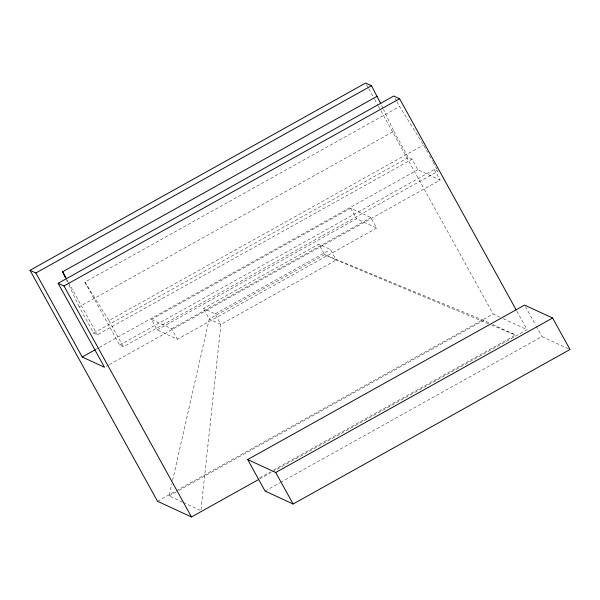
<?xml version="1.0" encoding="UTF-8"?>
<svg xmlns="http://www.w3.org/2000/svg" width="600" height="600" viewBox="0 0 600 600"><rect width="100%" height="100%" fill="white"/><g stroke="black" fill="none" stroke-linecap="round" stroke-linejoin="round"><path stroke-width="0.45" stroke-dasharray="3 2.25" d="M201.015 509.692L220.913 324.382L215.115 313.882L203.438 308.49L318.81 244.118L330.487 249.51L336.285 260.01L490.56 324.608M182.475 502.11L169.065 495.915L171.757 484.065M172.583 480.412L209.235 318.99L203.438 308.49M119.685 345.075L434.332 169.523L438.045 171.233L123.398 346.793L119.685 345.075L84.907 282.082L399.555 106.523L423.555 144.99L427.627 152.37M109.417 364.538L440.123 180.023L417.832 169.725L412.035 159.225L97.387 334.778L93.675 333.067L79.185 306.817L393.825 131.257L383.572 109.575M84.907 282.082L108.907 320.543L423.555 144.99M93.675 333.067L408.315 157.507L412.035 159.225M96.12 349.222L98.58 347.85M99.398 347.392L417.832 169.725M151.44 319.44L350.715 208.252L370.89 217.567L376.688 228.067L177.413 339.255L157.238 329.933L151.44 319.44L171.615 328.755L177.413 339.255M157.238 329.933L356.513 218.752L376.688 228.067M171.615 328.755L370.89 217.567M106.14 366.368L108.593 364.995M215.115 313.882L330.487 249.51M157.515 501.278L175.523 491.235M176.34 490.778L493.132 314.017L499.928 317.16M169.065 495.915L178.05 490.905M178.868 490.447L483.713 320.362L489.577 323.07M259.755 477.795L270.382 471.87M273.653 470.04L515.558 335.07L492.93 324.623M259.433 479.062L271.71 472.207M272.528 471.75L527.107 329.707L516.713 310.868M265.08 491.062L279.788 482.857M280.605 482.4L541.972 336.57L569.153 349.125M483.713 320.362L324.608 254.618L318.81 244.118M491.423 324.968L515.558 335.07M503.325 318.728L527.107 329.707M183.308 502.5L200.077 510.24M525.472 306.69L535.732 325.267M536.175 326.07L541.972 336.57M429.442 155.648L432.615 161.392M433.065 162.21L437.138 169.597M395.092 98.445L396.435 100.868M396.877 101.677L399.555 106.523M434.332 169.523L440.123 180.023M393.825 131.257L408.315 157.507M366.525 84.668L368.332 87.945M368.79 88.762L374.212 98.595M374.67 99.413L377.835 105.15M378.285 105.968L380.543 110.062M381 110.88L493.132 314.017M350.715 208.252L356.513 218.752M108.907 320.543L123.398 346.793M67.125 279.968L68.032 281.603M68.483 282.42L97.387 334.778M381.6 105.405L383.175 108.743M66.555 280.125L67.343 281.79M68.925 285.127L79.185 306.817M324.608 254.618L209.235 318.99L220.913 324.382L336.285 260.01L324.608 254.618"/><path stroke-width="0.9" d="M258.608 479.52L191.483 516.967L157.515 501.278L30 270.293L365.625 83.032L371.46 85.725L380.812 103.733M30 270.293L35.843 272.985L371.46 85.725M65.37 277.62L62.61 271.785L377.257 96.225M35.843 272.985L82.207 356.985L104.505 367.282L58.133 283.282L393.757 96.023L399.6 98.722L516.255 310.05M58.133 283.282L63.975 285.983L399.6 98.722M82.207 356.985L95.302 349.673M247.695 459.562L524.588 305.077L552.615 318.015L570 349.515L293.108 504.007L265.08 491.062L247.695 459.562L275.722 472.507L293.108 504.007M275.722 472.507L552.615 318.015M62.61 271.785L66.675 279.15M63.975 285.983L191.483 516.967"/></g></svg>
